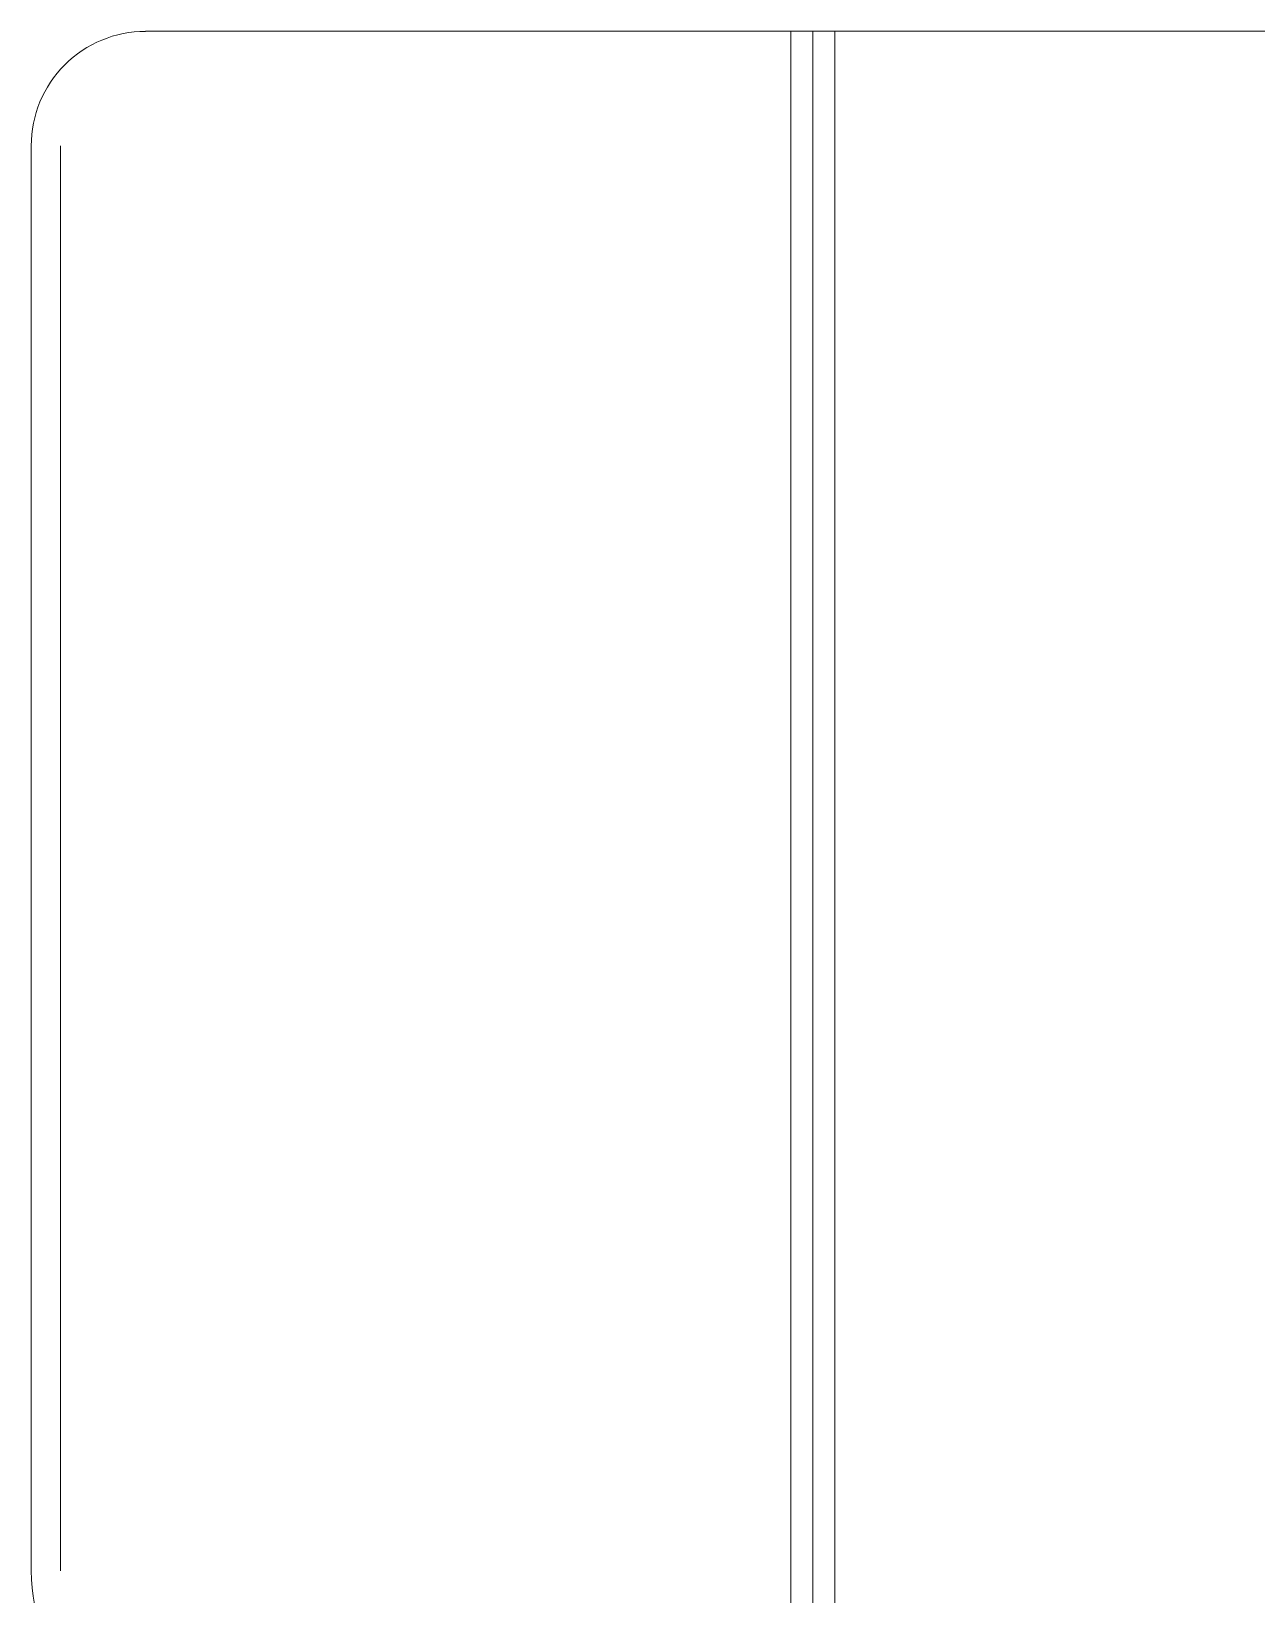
# Model space of a CAD drawing. Header units: millimetres. Extents: x -2143172 to 5255, y -610845 to 279739.
# Drawn here: x -1102942.3 to -1102800.2, y -574876.4 to -574695.3 of the extents above; entities that cross this region are included whole.
import ezdxf

# ---------------------------------------------------------------- set-up
doc = ezdxf.new("R2010")
doc.units = ezdxf.units.MM
doc.header["$LTSCALE"] = 30
doc.layers.add('LOADING', color=163, linetype='Continuous', lineweight=5)
doc.layers.add('TME-NON MEDICAL FURNITURE', color=242, linetype='Continuous')

# ---------------------------------------------------------------- blocks, each defined once
blk = doc.blocks.new('GF21008-P')
at = {"layer": 'LOADING'}
for p, q in [((0.71658, -0.1974), (0.71658, 0)), ((0.71912, -0.1974), (0.71912, 0)), ((0.72166, -0.1974), (0.72166, 0)), ((0.80631, -0.18414), (0.80631, -0.01908)), ((0.8097, -0.18414), (0.8097, -0.01908)), ((-0.7767, -0.1974), (0.79645, -0.1974))]:
    blk.add_line(p, q, dxfattribs=at)
for centre, radius, start, end in [((0.79062, -0.01908), 0.01908, 0, 90), ((0.79645, -0.18414), 0.01325, 270, 0)]:
    blk.add_arc(centre, radius, start, end, dxfattribs=at)

msp = doc.modelspace()

# ---------------------------------------------------------------- block references
at = {"layer": 'TME-NON MEDICAL FURNITURE', "xscale": 1000, "yscale": 1000, "zscale": 1000, "rotation": 179.9999999998383}
msp.add_blockref('GF21008-P', (-1102132.56, -574892.74, 0.1), dxfattribs=at)

doc.saveas('drawing.dxf')
